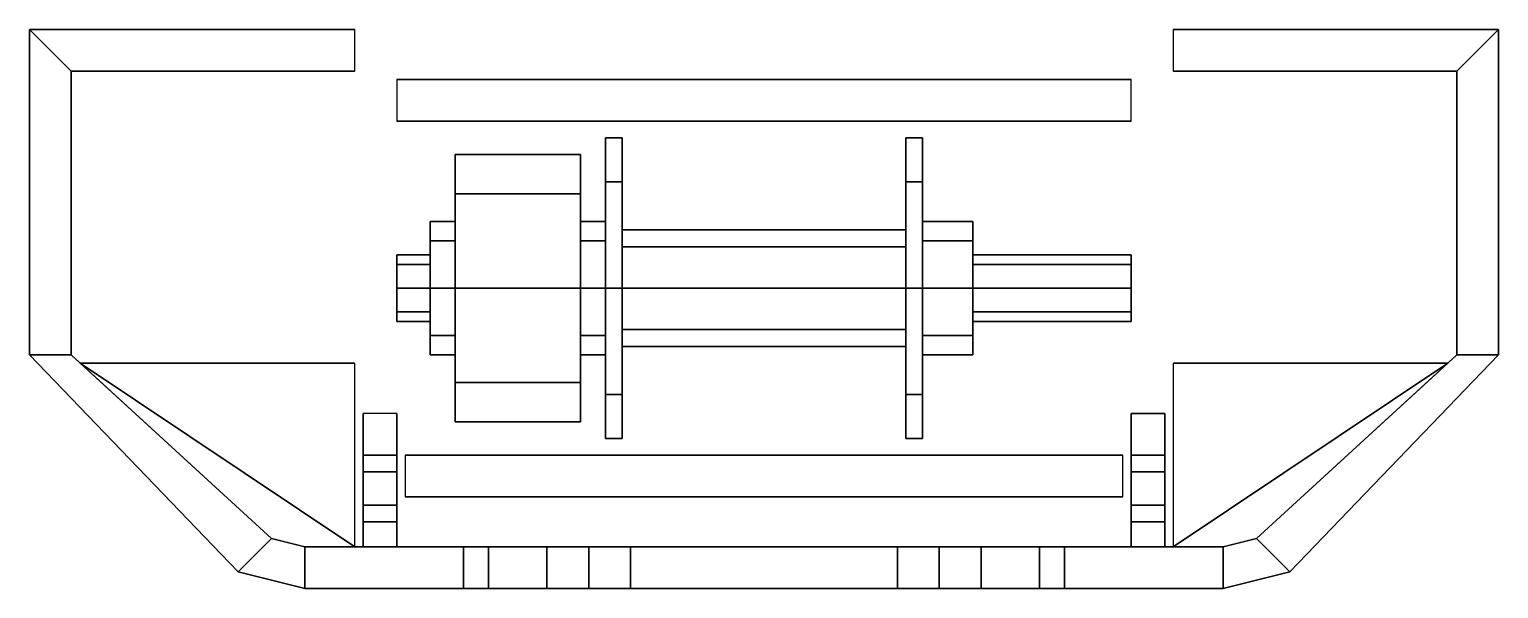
# Model space of a CAD drawing. Extents: x -0.88 to 0.88, y -2.77 to -2.1.
import ezdxf

# ---------------------------------------------------------------- set-up
doc = ezdxf.new("R2010")
doc.units = 0
doc.layers.add('WINCH', color=5, linetype='CONTINUOUS')

msp = doc.modelspace()

# ---------------------------------------------------------------- linework, layer by layer
at = {"layer": 'WINCH'}
for points in [[(-0.49, -2.1, 0.89), (-0.49, -2.1, 0.75), (-0.88, -2.1, 0.75), (-0.88, -2.1, 0.89)], [(-0.49, -2.15, 0.89), (-0.49, -2.1, 0.89), (-0.88, -2.1, 0.89), (-0.83, -2.15, 0.89)], [(-0.83, -2.15, 0.89), (-0.88, -2.1, 0.89), (-0.88, -2.49, 0.89), (-0.83, -2.49, 0.89)], [(-0.88, -2.1, 0.89), (-0.88, -2.1, 0.75), (-0.88, -2.49, 0.75), (-0.88, -2.49, 0.89)], [(0.88, -2.1, 0.89), (0.88, -2.1, 0.75), (0.49, -2.1, 0.75), (0.49, -2.1, 0.89)], [(0.83, -2.15, 0.89), (0.88, -2.1, 0.89), (0.49, -2.1, 0.89), (0.49, -2.15, 0.89)], [(0.88, -2.1, 0.89), (0.83, -2.15, 0.89), (0.83, -2.49, 0.89), (0.88, -2.49, 0.89)], [(0.88, -2.49, 0.89), (0.88, -2.49, 0.75), (0.88, -2.1, 0.75), (0.88, -2.1, 0.89)], [(-0.83, -2.15, 0.89), (-0.83, -2.15, 0.75), (-0.49, -2.15, 0.75), (-0.49, -2.15, 0.89)], [(-0.83, -2.49, 0.89), (-0.83, -2.49, 0.75), (-0.83, -2.15, 0.75), (-0.83, -2.15, 0.89)], [(0.44, -2.16, 0.89), (0.44, -2.16, 0.75), (-0.44, -2.16, 0.75), (-0.44, -2.16, 0.89)], [(0.44, -2.21, 0.89), (0.44, -2.16, 0.89), (-0.44, -2.16, 0.89), (-0.44, -2.21, 0.89)], [(0.49, -2.15, 0.89), (0.49, -2.15, 0.75), (0.83, -2.15, 0.75), (0.83, -2.15, 0.89)], [(0.83, -2.15, 0.89), (0.83, -2.15, 0.75), (0.83, -2.49, 0.75), (0.83, -2.49, 0.89)], [(-0.44, -2.21, 0.89), (-0.44, -2.21, 0.75), (0.44, -2.21, 0.75), (0.44, -2.21, 0.89)], [(-0.19, -2.33, 0.89), (-0.19, -2.3534, 0.9466), (-0.19, -2.2827, 1.0173), (-0.19, -2.23, 0.89)], [(-0.19, -2.3534, 0.8334), (-0.19, -2.33, 0.89), (-0.19, -2.23, 0.89), (-0.19, -2.2827, 0.7627)], [(-0.19, -2.2827, 0.7627), (-0.19, -2.23, 0.89), (-0.17, -2.23, 0.89), (-0.17, -2.2827, 0.7627)], [(-0.19, -2.23, 0.89), (-0.19, -2.2827, 1.0173), (-0.17, -2.2827, 1.0173), (-0.17, -2.23, 0.89)], [(-0.17, -2.23, 0.89), (-0.17, -2.2827, 1.0173), (-0.17, -2.3605, 0.9395), (-0.17, -2.34, 0.89)], [(-0.17, -2.2827, 0.7627), (-0.17, -2.23, 0.89), (-0.17, -2.34, 0.89), (-0.17, -2.3605, 0.8405)], [(0.17, -2.34, 0.89), (0.17, -2.3605, 0.9395), (0.17, -2.2827, 1.0173), (0.17, -2.23, 0.89)], [(0.17, -2.3605, 0.8405), (0.17, -2.34, 0.89), (0.17, -2.23, 0.89), (0.17, -2.2827, 0.7627)], [(0.17, -2.2827, 0.7627), (0.17, -2.23, 0.89), (0.19, -2.23, 0.89), (0.19, -2.2827, 0.7627)], [(0.17, -2.23, 0.89), (0.17, -2.2827, 1.0173), (0.19, -2.2827, 1.0173), (0.19, -2.23, 0.89)], [(0.19, -2.23, 0.89), (0.19, -2.2827, 1.0173), (0.19, -2.3534, 0.9466), (0.19, -2.33, 0.89)], [(0.19, -2.2827, 0.7627), (0.19, -2.23, 0.89), (0.19, -2.33, 0.89), (0.19, -2.3534, 0.8334)], [(-0.37, -2.2969, 0.7769), (-0.37, -2.25, 0.89), (-0.22, -2.25, 0.89), (-0.22, -2.2969, 0.7769)], [(-0.37, -2.25, 0.89), (-0.37, -2.2969, 1.0031), (-0.22, -2.2969, 1.0031), (-0.22, -2.25, 0.89)], [(-0.37, -2.33, 0.89), (-0.37, -2.3534, 0.9466), (-0.37, -2.2969, 1.0031), (-0.37, -2.25, 0.89)], [(-0.37, -2.3534, 0.8334), (-0.37, -2.33, 0.89), (-0.37, -2.25, 0.89), (-0.37, -2.2969, 0.7769)], [(-0.22, -2.25, 0.89), (-0.22, -2.2969, 1.0031), (-0.22, -2.3534, 0.9466), (-0.22, -2.33, 0.89)], [(-0.22, -2.2969, 0.7769), (-0.22, -2.25, 0.89), (-0.22, -2.33, 0.89), (-0.22, -2.3534, 0.8334)], [(-0.19, -2.3534, 0.9466), (-0.19, -2.41, 0.97), (-0.19, -2.41, 1.07), (-0.19, -2.2827, 1.0173)], [(-0.19, -2.2827, 1.0173), (-0.19, -2.41, 1.07), (-0.17, -2.41, 1.07), (-0.17, -2.2827, 1.0173)], [(-0.19, -2.41, 0.81), (-0.19, -2.3534, 0.8334), (-0.19, -2.2827, 0.7627), (-0.19, -2.41, 0.71)], [(-0.19, -2.41, 0.71), (-0.19, -2.2827, 0.7627), (-0.17, -2.2827, 0.7627), (-0.17, -2.41, 0.71)], [(-0.17, -2.2827, 1.0173), (-0.17, -2.41, 1.07), (-0.17, -2.41, 0.96), (-0.17, -2.3605, 0.9395)], [(-0.17, -2.41, 0.71), (-0.17, -2.2827, 0.7627), (-0.17, -2.3605, 0.8405), (-0.17, -2.41, 0.82)], [(0.17, -2.3605, 0.9395), (0.17, -2.41, 0.96), (0.17, -2.41, 1.07), (0.17, -2.2827, 1.0173)], [(0.17, -2.2827, 1.0173), (0.17, -2.41, 1.07), (0.19, -2.41, 1.07), (0.19, -2.2827, 1.0173)], [(0.17, -2.41, 0.82), (0.17, -2.3605, 0.8405), (0.17, -2.2827, 0.7627), (0.17, -2.41, 0.71)], [(0.17, -2.41, 0.71), (0.17, -2.2827, 0.7627), (0.19, -2.2827, 0.7627), (0.19, -2.41, 0.71)], [(0.19, -2.2827, 1.0173), (0.19, -2.41, 1.07), (0.19, -2.41, 0.97), (0.19, -2.3534, 0.9466)], [(0.19, -2.41, 0.71), (0.19, -2.2827, 0.7627), (0.19, -2.3534, 0.8334), (0.19, -2.41, 0.81)], [(-0.37, -2.3534, 0.9466), (-0.37, -2.41, 0.97), (-0.37, -2.41, 1.05), (-0.37, -2.2969, 1.0031)], [(-0.37, -2.2969, 1.0031), (-0.37, -2.41, 1.05), (-0.22, -2.41, 1.05), (-0.22, -2.2969, 1.0031)], [(-0.37, -2.41, 0.73), (-0.37, -2.2969, 0.7769), (-0.22, -2.2969, 0.7769), (-0.22, -2.41, 0.73)], [(-0.37, -2.41, 0.81), (-0.37, -2.3534, 0.8334), (-0.37, -2.2969, 0.7769), (-0.37, -2.41, 0.73)], [(-0.22, -2.2969, 1.0031), (-0.22, -2.41, 1.05), (-0.22, -2.41, 0.97), (-0.22, -2.3534, 0.9466)], [(-0.22, -2.41, 0.73), (-0.22, -2.2969, 0.7769), (-0.22, -2.3534, 0.8334), (-0.22, -2.41, 0.81)], [(-0.4, -2.37, 0.89), (-0.4, -2.3817, 0.9183), (-0.4, -2.3534, 0.9466), (-0.4, -2.33, 0.89)], [(-0.4, -2.3817, 0.8617), (-0.4, -2.37, 0.89), (-0.4, -2.33, 0.89), (-0.4, -2.3534, 0.8334)], [(-0.4, -2.3534, 0.8334), (-0.4, -2.33, 0.89), (-0.37, -2.33, 0.89), (-0.37, -2.3534, 0.8334)], [(-0.4, -2.33, 0.89), (-0.4, -2.3534, 0.9466), (-0.37, -2.3534, 0.9466), (-0.37, -2.33, 0.89)], [(-0.22, -2.3534, 0.8334), (-0.22, -2.33, 0.89), (-0.19, -2.33, 0.89), (-0.19, -2.3534, 0.8334)], [(-0.22, -2.33, 0.89), (-0.22, -2.3534, 0.9466), (-0.19, -2.3534, 0.9466), (-0.19, -2.33, 0.89)], [(-0.17, -2.3605, 0.8405), (-0.17, -2.34, 0.89), (0.17, -2.34, 0.89), (0.17, -2.3605, 0.8405)], [(-0.17, -2.34, 0.89), (-0.17, -2.3605, 0.9395), (0.17, -2.3605, 0.9395), (0.17, -2.34, 0.89)], [(0.19, -2.3534, 0.8334), (0.19, -2.33, 0.89), (0.25, -2.33, 0.89), (0.25, -2.3534, 0.8334)], [(0.19, -2.33, 0.89), (0.19, -2.3534, 0.9466), (0.25, -2.3534, 0.9466), (0.25, -2.33, 0.89)], [(0.25, -2.33, 0.89), (0.25, -2.3534, 0.9466), (0.25, -2.3817, 0.9183), (0.25, -2.37, 0.89)], [(0.25, -2.3534, 0.8334), (0.25, -2.33, 0.89), (0.25, -2.37, 0.89), (0.25, -2.3817, 0.8617)], [(-0.4, -2.3817, 0.9183), (-0.4, -2.41, 0.93), (-0.4, -2.41, 0.97), (-0.4, -2.3534, 0.9466)], [(-0.4, -2.41, 0.85), (-0.4, -2.3817, 0.8617), (-0.4, -2.3534, 0.8334), (-0.4, -2.41, 0.81)], [(-0.4, -2.41, 0.81), (-0.4, -2.3534, 0.8334), (-0.37, -2.3534, 0.8334), (-0.37, -2.41, 0.81)], [(-0.4, -2.3534, 0.9466), (-0.4, -2.41, 0.97), (-0.37, -2.41, 0.97), (-0.37, -2.3534, 0.9466)], [(-0.22, -2.41, 0.81), (-0.22, -2.3534, 0.8334), (-0.19, -2.3534, 0.8334), (-0.19, -2.41, 0.81)], [(-0.22, -2.3534, 0.9466), (-0.22, -2.41, 0.97), (-0.19, -2.41, 0.97), (-0.19, -2.3534, 0.9466)], [(0.19, -2.41, 0.81), (0.19, -2.3534, 0.8334), (0.25, -2.3534, 0.8334), (0.25, -2.41, 0.81)], [(0.19, -2.3534, 0.9466), (0.19, -2.41, 0.97), (0.25, -2.41, 0.97), (0.25, -2.3534, 0.9466)], [(0.25, -2.3534, 0.9466), (0.25, -2.41, 0.97), (0.25, -2.41, 0.93), (0.25, -2.3817, 0.9183)], [(0.25, -2.41, 0.81), (0.25, -2.3534, 0.8334), (0.25, -2.3817, 0.8617), (0.25, -2.41, 0.85)], [(-0.44, -2.3817, 0.8617), (-0.44, -2.37, 0.89), (-0.4, -2.37, 0.89), (-0.4, -2.3817, 0.8617)], [(-0.44, -2.37, 0.89), (-0.44, -2.3817, 0.9183), (-0.4, -2.3817, 0.9183), (-0.4, -2.37, 0.89)], [(-0.17, -2.41, 0.82), (-0.17, -2.3605, 0.8405), (0.17, -2.3605, 0.8405), (0.17, -2.41, 0.82)], [(-0.17, -2.3605, 0.9395), (-0.17, -2.41, 0.96), (0.17, -2.41, 0.96), (0.17, -2.3605, 0.9395)], [(0.25, -2.3817, 0.8617), (0.25, -2.37, 0.89), (0.44, -2.37, 0.89), (0.44, -2.3817, 0.8617)], [(0.25, -2.37, 0.89), (0.25, -2.3817, 0.9183), (0.44, -2.3817, 0.9183), (0.44, -2.37, 0.89)], [(-0.44, -2.41, 0.85), (-0.44, -2.3817, 0.8617), (-0.4, -2.3817, 0.8617), (-0.4, -2.41, 0.85)], [(-0.44, -2.3817, 0.9183), (-0.44, -2.41, 0.93), (-0.4, -2.41, 0.93), (-0.4, -2.3817, 0.9183)], [(0.25, -2.41, 0.85), (0.25, -2.3817, 0.8617), (0.44, -2.3817, 0.8617), (0.44, -2.41, 0.85)], [(0.25, -2.3817, 0.9183), (0.25, -2.41, 0.93), (0.44, -2.41, 0.93), (0.44, -2.3817, 0.9183)], [(-0.44, -2.4383, 0.8617), (-0.44, -2.41, 0.85), (-0.4, -2.41, 0.85), (-0.4, -2.4383, 0.8617)], [(-0.44, -2.41, 0.93), (-0.44, -2.4383, 0.9183), (-0.4, -2.4383, 0.9183), (-0.4, -2.41, 0.93)], [(-0.4, -2.4383, 0.8617), (-0.4, -2.41, 0.85), (-0.4, -2.41, 0.81), (-0.4, -2.4666, 0.8334)], [(-0.4, -2.41, 0.93), (-0.4, -2.4383, 0.9183), (-0.4, -2.4666, 0.9466), (-0.4, -2.41, 0.97)], [(-0.4, -2.4666, 0.8334), (-0.4, -2.41, 0.81), (-0.37, -2.41, 0.81), (-0.37, -2.4666, 0.8334)], [(-0.4, -2.41, 0.97), (-0.4, -2.4666, 0.9466), (-0.37, -2.4666, 0.9466), (-0.37, -2.41, 0.97)], [(-0.37, -2.41, 0.97), (-0.37, -2.4666, 0.9466), (-0.37, -2.5231, 1.0031), (-0.37, -2.41, 1.05)], [(-0.37, -2.41, 1.05), (-0.37, -2.5231, 1.0031), (-0.22, -2.5231, 1.0031), (-0.22, -2.41, 1.05)], [(-0.37, -2.5231, 0.7769), (-0.37, -2.41, 0.73), (-0.22, -2.41, 0.73), (-0.22, -2.5231, 0.7769)], [(-0.37, -2.4666, 0.8334), (-0.37, -2.41, 0.81), (-0.37, -2.41, 0.73), (-0.37, -2.5231, 0.7769)], [(-0.22, -2.41, 1.05), (-0.22, -2.5231, 1.0031), (-0.22, -2.4666, 0.9466), (-0.22, -2.41, 0.97)], [(-0.22, -2.5231, 0.7769), (-0.22, -2.41, 0.73), (-0.22, -2.41, 0.81), (-0.22, -2.4666, 0.8334)], [(-0.22, -2.4666, 0.8334), (-0.22, -2.41, 0.81), (-0.19, -2.41, 0.81), (-0.19, -2.4666, 0.8334)], [(-0.22, -2.41, 0.97), (-0.22, -2.4666, 0.9466), (-0.19, -2.4666, 0.9466), (-0.19, -2.41, 0.97)], [(-0.19, -2.41, 0.97), (-0.19, -2.4666, 0.9466), (-0.19, -2.5373, 1.0173), (-0.19, -2.41, 1.07)], [(-0.19, -2.41, 1.07), (-0.19, -2.5373, 1.0173), (-0.17, -2.5373, 1.0173), (-0.17, -2.41, 1.07)], [(-0.19, -2.4666, 0.8334), (-0.19, -2.41, 0.81), (-0.19, -2.41, 0.71), (-0.19, -2.5373, 0.7627)], [(-0.19, -2.5373, 0.7627), (-0.19, -2.41, 0.71), (-0.17, -2.41, 0.71), (-0.17, -2.5373, 0.7627)], [(-0.17, -2.41, 1.07), (-0.17, -2.5373, 1.0173), (-0.17, -2.4595, 0.9395), (-0.17, -2.41, 0.96)], [(-0.17, -2.5373, 0.7627), (-0.17, -2.41, 0.71), (-0.17, -2.41, 0.82), (-0.17, -2.4595, 0.8405)], [(-0.17, -2.4595, 0.8405), (-0.17, -2.41, 0.82), (0.17, -2.41, 0.82), (0.17, -2.4595, 0.8405)], [(-0.17, -2.41, 0.96), (-0.17, -2.4595, 0.9395), (0.17, -2.4595, 0.9395), (0.17, -2.41, 0.96)], [(0.17, -2.41, 0.96), (0.17, -2.4595, 0.9395), (0.17, -2.5373, 1.0173), (0.17, -2.41, 1.07)], [(0.17, -2.41, 1.07), (0.17, -2.5373, 1.0173), (0.19, -2.5373, 1.0173), (0.19, -2.41, 1.07)], [(0.17, -2.4595, 0.8405), (0.17, -2.41, 0.82), (0.17, -2.41, 0.71), (0.17, -2.5373, 0.7627)], [(0.17, -2.5373, 0.7627), (0.17, -2.41, 0.71), (0.19, -2.41, 0.71), (0.19, -2.5373, 0.7627)], [(0.19, -2.41, 1.07), (0.19, -2.5373, 1.0173), (0.19, -2.4666, 0.9466), (0.19, -2.41, 0.97)], [(0.19, -2.5373, 0.7627), (0.19, -2.41, 0.71), (0.19, -2.41, 0.81), (0.19, -2.4666, 0.8334)], [(0.19, -2.4666, 0.8334), (0.19, -2.41, 0.81), (0.25, -2.41, 0.81), (0.25, -2.4666, 0.8334)], [(0.19, -2.41, 0.97), (0.19, -2.4666, 0.9466), (0.25, -2.4666, 0.9466), (0.25, -2.41, 0.97)], [(0.25, -2.4666, 0.8334), (0.25, -2.41, 0.81), (0.25, -2.41, 0.85), (0.25, -2.4383, 0.8617)], [(0.25, -2.41, 0.97), (0.25, -2.4666, 0.9466), (0.25, -2.4383, 0.9183), (0.25, -2.41, 0.93)], [(0.25, -2.4383, 0.8617), (0.25, -2.41, 0.85), (0.44, -2.41, 0.85), (0.44, -2.4383, 0.8617)], [(0.25, -2.41, 0.93), (0.25, -2.4383, 0.9183), (0.44, -2.4383, 0.9183), (0.44, -2.41, 0.93)], [(-0.44, -2.45, 0.89), (-0.44, -2.4383, 0.8617), (-0.4, -2.4383, 0.8617), (-0.4, -2.45, 0.89)], [(-0.44, -2.4383, 0.9183), (-0.44, -2.45, 0.89), (-0.4, -2.45, 0.89), (-0.4, -2.4383, 0.9183)], [(-0.4, -2.45, 0.89), (-0.4, -2.4383, 0.8617), (-0.4, -2.4666, 0.8334), (-0.4, -2.49, 0.89)], [(-0.4, -2.4383, 0.9183), (-0.4, -2.45, 0.89), (-0.4, -2.49, 0.89), (-0.4, -2.4666, 0.9466)], [(0.25, -2.49, 0.89), (0.25, -2.4666, 0.8334), (0.25, -2.4383, 0.8617), (0.25, -2.45, 0.89)], [(0.25, -2.4666, 0.9466), (0.25, -2.49, 0.89), (0.25, -2.45, 0.89), (0.25, -2.4383, 0.9183)], [(0.25, -2.45, 0.89), (0.25, -2.4383, 0.8617), (0.44, -2.4383, 0.8617), (0.44, -2.45, 0.89)], [(0.25, -2.4383, 0.9183), (0.25, -2.45, 0.89), (0.44, -2.45, 0.89), (0.44, -2.4383, 0.9183)], [(-0.17, -2.59, 0.89), (-0.17, -2.5373, 0.7627), (-0.17, -2.4595, 0.8405), (-0.17, -2.48, 0.89)], [(-0.17, -2.5373, 1.0173), (-0.17, -2.59, 0.89), (-0.17, -2.48, 0.89), (-0.17, -2.4595, 0.9395)], [(-0.17, -2.48, 0.89), (-0.17, -2.4595, 0.8405), (0.17, -2.4595, 0.8405), (0.17, -2.48, 0.89)], [(-0.17, -2.4595, 0.9395), (-0.17, -2.48, 0.89), (0.17, -2.48, 0.89), (0.17, -2.4595, 0.9395)], [(0.17, -2.48, 0.89), (0.17, -2.4595, 0.8405), (0.17, -2.5373, 0.7627), (0.17, -2.59, 0.89)], [(0.17, -2.4595, 0.9395), (0.17, -2.48, 0.89), (0.17, -2.59, 0.89), (0.17, -2.5373, 1.0173)], [(-0.4, -2.49, 0.89), (-0.4, -2.4666, 0.8334), (-0.37, -2.4666, 0.8334), (-0.37, -2.49, 0.89)], [(-0.4, -2.4666, 0.9466), (-0.4, -2.49, 0.89), (-0.37, -2.49, 0.89), (-0.37, -2.4666, 0.9466)], [(-0.37, -2.49, 0.89), (-0.37, -2.4666, 0.8334), (-0.37, -2.5231, 0.7769), (-0.37, -2.57, 0.89)], [(-0.37, -2.4666, 0.9466), (-0.37, -2.49, 0.89), (-0.37, -2.57, 0.89), (-0.37, -2.5231, 1.0031)], [(-0.22, -2.57, 0.89), (-0.22, -2.5231, 0.7769), (-0.22, -2.4666, 0.8334), (-0.22, -2.49, 0.89)], [(-0.22, -2.5231, 1.0031), (-0.22, -2.57, 0.89), (-0.22, -2.49, 0.89), (-0.22, -2.4666, 0.9466)], [(-0.22, -2.49, 0.89), (-0.22, -2.4666, 0.8334), (-0.19, -2.4666, 0.8334), (-0.19, -2.49, 0.89)], [(-0.22, -2.4666, 0.9466), (-0.22, -2.49, 0.89), (-0.19, -2.49, 0.89), (-0.19, -2.4666, 0.9466)], [(-0.19, -2.49, 0.89), (-0.19, -2.4666, 0.8334), (-0.19, -2.5373, 0.7627), (-0.19, -2.59, 0.89)], [(-0.19, -2.4666, 0.9466), (-0.19, -2.49, 0.89), (-0.19, -2.59, 0.89), (-0.19, -2.5373, 1.0173)], [(0.19, -2.59, 0.89), (0.19, -2.5373, 0.7627), (0.19, -2.4666, 0.8334), (0.19, -2.49, 0.89)], [(0.19, -2.5373, 1.0173), (0.19, -2.59, 0.89), (0.19, -2.49, 0.89), (0.19, -2.4666, 0.9466)], [(0.19, -2.49, 0.89), (0.19, -2.4666, 0.8334), (0.25, -2.4666, 0.8334), (0.25, -2.49, 0.89)], [(0.19, -2.4666, 0.9466), (0.19, -2.49, 0.89), (0.25, -2.49, 0.89), (0.25, -2.4666, 0.9466)], [(-0.83, -2.49, 0.89), (-0.88, -2.49, 0.89), (-0.88, -2.49, 0.9), (-0.83, -2.49, 0.9)], [(-0.88, -2.49, 0.9), (-0.88, -2.49, 0.75), (-0.63, -2.75, 0.75), (-0.63, -2.75, 0.9)], [(-0.63, -2.75, 0.9), (-0.59, -2.71, 0.9), (-0.83, -2.49, 0.9), (-0.88, -2.49, 0.9)], [(-0.83, -2.49, 0.75), (-0.8191, -2.5, 0.87), (-0.59, -2.71, 0.87), (-0.59, -2.71, 0.75)], [(-0.8191, -2.5, 0.89), (-0.8191, -2.5, 0.87), (-0.83, -2.49, 0.75), (-0.83, -2.49, 0.89)], [(-0.8191, -2.5, 0.89), (-0.83, -2.49, 0.89), (-0.83, -2.49, 0.9), (-0.8191, -2.5, 0.89)], [(-0.59, -2.71, 0.9), (-0.59, -2.71, 0.89), (-0.8191, -2.5, 0.89), (-0.83, -2.49, 0.9)], [(0.59, -2.71, 0.75), (0.59, -2.71, 0.87), (0.8191, -2.5, 0.87), (0.83, -2.49, 0.75)], [(0.88, -2.49, 0.9), (0.83, -2.49, 0.9), (0.59, -2.71, 0.9), (0.63, -2.75, 0.9)], [(0.59, -2.71, 0.89), (0.59, -2.71, 0.9), (0.83, -2.49, 0.9), (0.8191, -2.5, 0.89)], [(0.88, -2.49, 0.75), (0.88, -2.49, 0.9), (0.63, -2.75, 0.9), (0.63, -2.75, 0.75)], [(0.83, -2.49, 0.89), (0.8191, -2.5, 0.89), (0.8191, -2.5, 0.89), (0.83, -2.49, 0.9)], [(0.8191, -2.5, 0.87), (0.8191, -2.5, 0.89), (0.83, -2.49, 0.89), (0.83, -2.49, 0.75)], [(0.88, -2.49, 0.89), (0.83, -2.49, 0.89), (0.83, -2.49, 0.9), (0.88, -2.49, 0.9)], [(-0.55, -2.72, 0.89), (-0.49, -2.72, 0.89), (-0.8191, -2.5, 0.89), (-0.59, -2.71, 0.89)], [(-0.49, -2.5, 0.89), (-0.49, -2.5, 0.87), (-0.8191, -2.5, 0.87), (-0.8191, -2.5, 0.89)], [(-0.49, -2.72, 0.89), (-0.49, -2.5, 0.89), (-0.8191, -2.5, 0.89)], [(0.8191, -2.5, 0.89), (0.8191, -2.5, 0.89), (0.49, -2.5, 0.89), (0.49, -2.72, 0.89)], [(0.49, -2.5, 0.87), (0.49, -2.5, 0.89), (0.8191, -2.5, 0.89), (0.8191, -2.5, 0.87)], [(0.59, -2.71, 0.89), (0.8191, -2.5, 0.89), (0.49, -2.72, 0.89), (0.55, -2.72, 0.89)], [(-0.37, -2.57, 0.89), (-0.37, -2.5231, 0.7769), (-0.22, -2.5231, 0.7769), (-0.22, -2.57, 0.89)], [(-0.37, -2.5231, 1.0031), (-0.37, -2.57, 0.89), (-0.22, -2.57, 0.89), (-0.22, -2.5231, 1.0031)], [(-0.19, -2.59, 0.89), (-0.19, -2.5373, 0.7627), (-0.17, -2.5373, 0.7627), (-0.17, -2.59, 0.89)], [(-0.19, -2.5373, 1.0173), (-0.19, -2.59, 0.89), (-0.17, -2.59, 0.89), (-0.17, -2.5373, 1.0173)], [(0.17, -2.59, 0.89), (0.17, -2.5373, 0.7627), (0.19, -2.5373, 0.7627), (0.19, -2.59, 0.89)], [(0.17, -2.5373, 1.0173), (0.17, -2.59, 0.89), (0.19, -2.59, 0.89), (0.19, -2.5373, 1.0173)], [(-0.44, -2.61, 0.92), (-0.44, -2.56, 0.89), (-0.48, -2.56, 0.89), (-0.48, -2.61, 0.92)], [(-0.48, -2.56, 0.89), (-0.48, -2.69, 0.89), (-0.48, -2.72, 0.92), (-0.48, -2.61, 0.92)], [(-0.44, -2.72, 0.92), (-0.44, -2.69, 0.89), (-0.44, -2.56, 0.89), (-0.44, -2.61, 0.92)], [(0.44, -2.56, 0.89), (0.44, -2.69, 0.89), (0.44, -2.72, 0.92), (0.44, -2.61, 0.92)], [(0.48, -2.61, 0.92), (0.48, -2.56, 0.89), (0.44, -2.56, 0.89), (0.44, -2.61, 0.92)], [(0.48, -2.56, 0.89), (0.48, -2.69, 0.89), (0.44, -2.69, 0.89), (0.44, -2.56, 0.89)], [(0.48, -2.72, 0.92), (0.48, -2.69, 0.89), (0.48, -2.56, 0.89), (0.48, -2.61, 0.92)], [(-0.48, -2.61, 0.92), (-0.48, -2.67, 0.92), (-0.44, -2.67, 0.92), (-0.44, -2.61, 0.92)], [(-0.44, -2.61, 0.99), (-0.44, -2.61, 0.97), (-0.48, -2.61, 0.97), (-0.48, -2.61, 0.99)], [(-0.48, -2.61, 0.97), (-0.48, -2.69, 1.01), (-0.48, -2.63, 1.01), (-0.48, -2.61, 0.99)], [(-0.48, -2.61, 0.99), (-0.48, -2.63, 1.01), (-0.44, -2.63, 1.01), (-0.44, -2.61, 0.99)], [(-0.48, -2.67, 0.97), (-0.48, -2.72, 0.98), (-0.48, -2.69, 1.01), (-0.48, -2.61, 0.97)], [(-0.44, -2.61, 0.97), (-0.44, -2.67, 0.97), (-0.48, -2.67, 0.97), (-0.48, -2.61, 0.97)], [(-0.44, -2.63, 1.01), (-0.44, -2.69, 1.01), (-0.44, -2.61, 0.97), (-0.44, -2.61, 0.99)], [(-0.44, -2.69, 1.01), (-0.44, -2.72, 0.98), (-0.44, -2.67, 0.97), (-0.44, -2.61, 0.97)], [(0.43, -2.61, 0.89), (0.43, -2.61, 0.75), (-0.43, -2.61, 0.75), (-0.43, -2.61, 0.89)], [(0.43, -2.66, 0.89), (0.43, -2.61, 0.89), (-0.43, -2.61, 0.89), (-0.43, -2.66, 0.89)], [(0.44, -2.61, 0.92), (0.44, -2.67, 0.92), (0.48, -2.67, 0.92), (0.48, -2.61, 0.92)], [(0.44, -2.67, 0.97), (0.44, -2.72, 0.98), (0.44, -2.69, 1.01), (0.44, -2.61, 0.97)], [(0.48, -2.61, 0.97), (0.48, -2.67, 0.97), (0.44, -2.67, 0.97), (0.44, -2.61, 0.97)], [(0.48, -2.61, 0.99), (0.48, -2.61, 0.97), (0.44, -2.61, 0.97), (0.44, -2.61, 0.99)], [(0.44, -2.61, 0.97), (0.44, -2.69, 1.01), (0.44, -2.63, 1.01), (0.44, -2.61, 0.99)], [(0.44, -2.61, 0.99), (0.44, -2.63, 1.01), (0.48, -2.63, 1.01), (0.48, -2.61, 0.99)], [(0.48, -2.69, 1.01), (0.48, -2.72, 0.98), (0.48, -2.67, 0.97), (0.48, -2.61, 0.97)], [(0.48, -2.63, 1.01), (0.48, -2.69, 1.01), (0.48, -2.61, 0.97), (0.48, -2.61, 0.99)], [(-0.48, -2.63, 1.01), (-0.48, -2.69, 1.01), (-0.44, -2.69, 1.01), (-0.44, -2.63, 1.01)], [(0.44, -2.63, 1.01), (0.44, -2.69, 1.01), (0.48, -2.69, 1.01), (0.48, -2.63, 1.01)], [(-0.44, -2.67, 0.97), (-0.44, -2.67, 0.92), (-0.48, -2.67, 0.92), (-0.48, -2.67, 0.97)], [(-0.48, -2.67, 0.92), (-0.48, -2.72, 0.92), (-0.48, -2.72, 0.98), (-0.48, -2.67, 0.97)], [(-0.44, -2.72, 0.98), (-0.44, -2.72, 0.92), (-0.44, -2.67, 0.92), (-0.44, -2.67, 0.97)], [(-0.43, -2.66, 0.89), (-0.43, -2.66, 0.75), (0.43, -2.66, 0.75), (0.43, -2.66, 0.89)], [(0.44, -2.67, 0.92), (0.44, -2.72, 0.92), (0.44, -2.72, 0.98), (0.44, -2.67, 0.97)], [(0.48, -2.67, 0.97), (0.48, -2.67, 0.92), (0.44, -2.67, 0.92), (0.44, -2.67, 0.97)], [(0.48, -2.72, 0.98), (0.48, -2.72, 0.92), (0.48, -2.67, 0.92), (0.48, -2.67, 0.97)], [(-0.48, -2.72, 0.92), (-0.48, -2.69, 0.89), (-0.44, -2.69, 0.89), (-0.44, -2.72, 0.92)], [(-0.48, -2.69, 1.01), (-0.48, -2.72, 0.98), (-0.44, -2.72, 0.98), (-0.44, -2.69, 1.01)], [(0.44, -2.72, 0.92), (0.44, -2.69, 0.89), (0.48, -2.69, 0.89), (0.48, -2.72, 0.92)], [(0.44, -2.69, 1.01), (0.44, -2.72, 0.98), (0.48, -2.72, 0.98), (0.48, -2.69, 1.01)], [(-0.55, -2.77, 0.9), (-0.55, -2.72, 0.9), (-0.59, -2.71, 0.9), (-0.63, -2.75, 0.9)], [(-0.55, -2.72, 0.87), (-0.55, -2.72, 0.75), (-0.59, -2.71, 0.75), (-0.59, -2.71, 0.87)], [(-0.59, -2.71, 0.89), (-0.59, -2.71, 0.87), (-0.55, -2.72, 0.87), (-0.55, -2.72, 0.89)], [(-0.55, -2.72, 0.9), (-0.55, -2.72, 0.89), (-0.59, -2.71, 0.89), (-0.59, -2.71, 0.9)], [(0.59, -2.71, 0.87), (0.59, -2.71, 0.89), (0.55, -2.72, 0.89), (0.55, -2.72, 0.87)], [(0.63, -2.75, 0.9), (0.59, -2.71, 0.9), (0.55, -2.72, 0.9), (0.55, -2.77, 0.9)], [(0.55, -2.72, 0.75), (0.55, -2.72, 0.9), (0.59, -2.71, 0.9), (0.59, -2.71, 0.75)], [(-0.55, -2.72, 0.87), (-0.49, -2.72, 0.87), (-0.49, -2.72, 0.89), (-0.55, -2.72, 0.89)], [(-0.55, -2.77, 0.75), (-0.55, -2.72, 0.75), (-0.33, -2.72, 0.77), (-0.33, -2.77, 0.77)], [(-0.36, -2.77, 0.92), (-0.36, -2.72, 0.92), (-0.55, -2.72, 0.9), (-0.55, -2.77, 0.9)], [(-0.36, -2.72, 0.92), (-0.33, -2.72, 0.77), (-0.55, -2.72, 0.75), (-0.55, -2.72, 0.9)], [(-0.48, -2.72, 0.98), (-0.48, -2.72, 0.92), (-0.44, -2.72, 0.92), (-0.44, -2.72, 0.98)], [(-0.26, -2.77, 1.01), (-0.26, -2.72, 1.01), (-0.36, -2.72, 0.92), (-0.36, -2.77, 0.92)], [(-0.26, -2.72, 1.01), (-0.21, -2.72, 0.86), (-0.33, -2.72, 0.77), (-0.36, -2.72, 0.92)], [(-0.33, -2.77, 0.77), (-0.33, -2.72, 0.77), (-0.21, -2.72, 0.86), (-0.21, -2.77, 0.86)], [(-0.21, -2.77, 1.03), (-0.21, -2.72, 1.03), (-0.26, -2.72, 1.01), (-0.26, -2.77, 1.01)], [(-0.21, -2.72, 1.03), (-0.16, -2.72, 0.88), (-0.21, -2.72, 0.86), (-0.26, -2.72, 1.01)], [(-0.21, -2.77, 0.86), (-0.21, -2.72, 0.86), (-0.16, -2.72, 0.88), (-0.16, -2.77, 0.88)], [(0.21, -2.77, 1.03), (0.21, -2.72, 1.03), (-0.21, -2.72, 1.03), (-0.21, -2.77, 1.03)], [(0.21, -2.72, 1.03), (0.16, -2.72, 0.88), (-0.16, -2.72, 0.88), (-0.21, -2.72, 1.03)], [(-0.16, -2.77, 0.88), (-0.16, -2.72, 0.88), (0.16, -2.72, 0.88), (0.16, -2.77, 0.88)], [(0.16, -2.77, 0.88), (0.16, -2.72, 0.88), (0.21, -2.72, 0.86), (0.21, -2.77, 0.86)], [(0.26, -2.72, 1.01), (0.21, -2.72, 0.86), (0.16, -2.72, 0.88), (0.21, -2.72, 1.03)], [(0.26, -2.77, 1.01), (0.26, -2.72, 1.01), (0.21, -2.72, 1.03), (0.21, -2.77, 1.03)], [(0.33, -2.72, 0.77), (0.33, -2.77, 0.77), (0.21, -2.77, 0.86), (0.21, -2.72, 0.86)], [(0.36, -2.72, 0.92), (0.33, -2.72, 0.77), (0.21, -2.72, 0.86), (0.26, -2.72, 1.01)], [(0.26, -2.72, 1.01), (0.26, -2.77, 1.01), (0.36, -2.77, 0.92), (0.36, -2.72, 0.92)], [(0.55, -2.72, 0.75), (0.55, -2.77, 0.75), (0.33, -2.77, 0.77), (0.33, -2.72, 0.77)], [(0.55, -2.72, 0.9), (0.55, -2.72, 0.75), (0.33, -2.72, 0.77), (0.36, -2.72, 0.92)], [(0.36, -2.72, 0.92), (0.36, -2.77, 0.92), (0.55, -2.77, 0.9), (0.55, -2.72, 0.9)], [(0.44, -2.72, 0.98), (0.44, -2.72, 0.92), (0.48, -2.72, 0.92), (0.48, -2.72, 0.98)], [(0.55, -2.72, 0.89), (0.49, -2.72, 0.89), (0.49, -2.72, 0.87), (0.55, -2.72, 0.87)], [(-0.63, -2.75, 0.9), (-0.63, -2.75, 0.75), (-0.55, -2.77, 0.75), (-0.55, -2.77, 0.9)], [(0.63, -2.75, 0.75), (0.63, -2.75, 0.9), (0.55, -2.77, 0.9), (0.55, -2.77, 0.75)], [(-0.55, -2.77, 0.9), (-0.55, -2.77, 0.75), (-0.33, -2.77, 0.77), (-0.36, -2.77, 0.92)], [(-0.36, -2.77, 0.92), (-0.33, -2.77, 0.77), (-0.21, -2.77, 0.86), (-0.26, -2.77, 1.01)], [(-0.26, -2.77, 1.01), (-0.21, -2.77, 0.86), (-0.16, -2.77, 0.88), (-0.21, -2.77, 1.03)], [(-0.21, -2.77, 1.03), (-0.16, -2.77, 0.88), (0.16, -2.77, 0.88), (0.21, -2.77, 1.03)], [(0.21, -2.77, 1.03), (0.16, -2.77, 0.88), (0.21, -2.77, 0.86), (0.26, -2.77, 1.01)], [(0.26, -2.77, 1.01), (0.21, -2.77, 0.86), (0.33, -2.77, 0.77), (0.36, -2.77, 0.92)], [(0.36, -2.77, 0.92), (0.33, -2.77, 0.77), (0.55, -2.77, 0.75), (0.55, -2.77, 0.9)]]:
    msp.add_3dface(points, dxfattribs=at)

doc.saveas('drawing.dxf')
